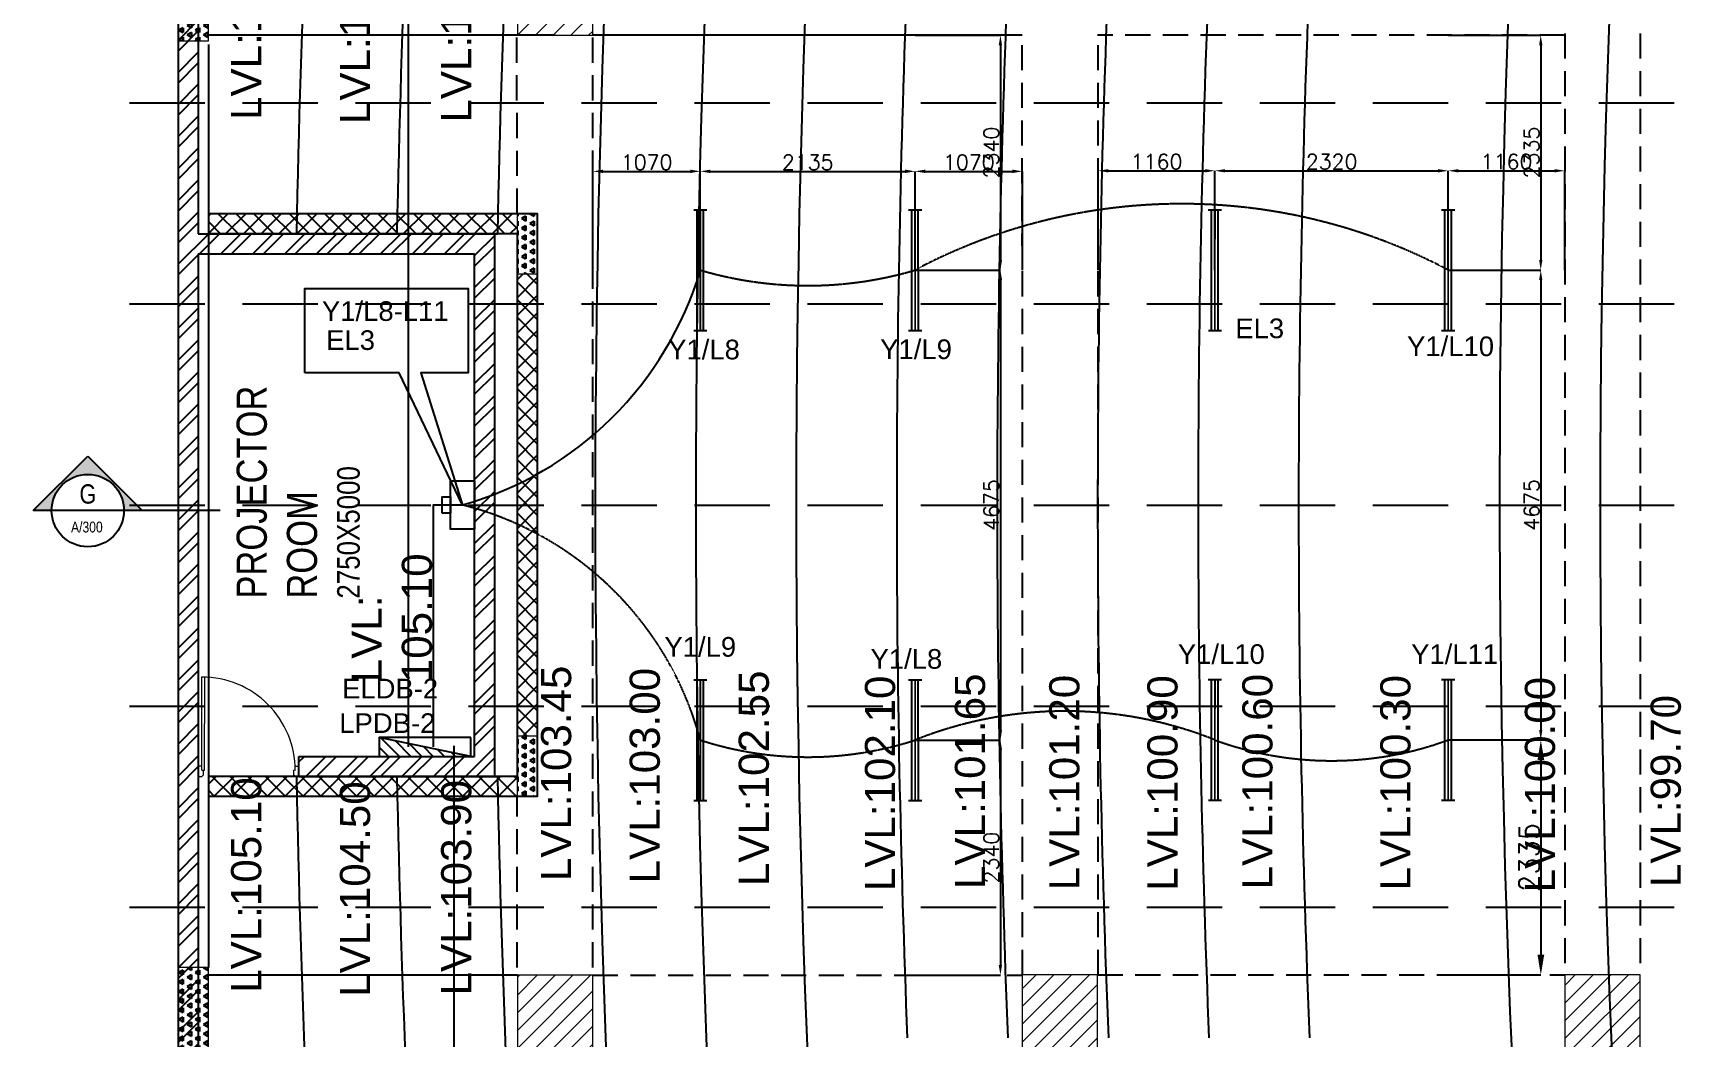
# Model space of a CAD drawing. Header units: millimetres. Extents: x 9926231 to 10238363, y -1347476 to -1088459.
# Drawn here: x 9963788 to 9980352, y -1223276 to -1213284 of the extents above; entities that cross this region are included whole.
import ezdxf
from ezdxf.enums import TextEntityAlignment as Align

# ---------------------------------------------------------------- set-up
doc = ezdxf.new("R2010")
doc.units = ezdxf.units.MM
doc.header["$MEASUREMENT"] = 0
doc.header["$PDMODE"] = 35
doc.linetypes.add('DASHED', pattern=[0.75, 0.5, -0.25])
doc.linetypes.add('HIDDEN', pattern=[0.375, 0.25, -0.125])
for name, color, linetype in [('A-BELW', 8, 'Continuous'), ('A-DIMN-100', 5, 'Continuous'), ('A-DOOR', 4, 'Continuous'), ('A-HATH-MSNY', 9, 'Continuous'), ('A-REFR-SECT', 2, 'Continuous'), ('A-REFR-TARG-100', 7, 'Continuous'), ('A-STCS-STEP', 4, 'Continuous'), ('A-TEXT-NOTE-100', 4, 'Continuous'), ('A-WALL-MSNY', 3, 'Continuous'), ('ELE-CONDUIT', 8, 'DASHED'), ('Light', 142, 'Continuous'), ('LIGHTING CONDUIT', 1, 'Continuous'), ('S TRUSS', 6, 'Continuous'), ('S-BAR', 1, 'Continuous'), ('S-BEAM', 6, 'Continuous'), ('S-BEAMDASH', 4, 'HIDDEN')]:
    doc.layers.add(name, color=color, linetype=linetype)
for name, color, linetype, lineweight in [('ELE', 7, 'Continuous', 25), ('S-SUNKEN HATCH', 253, 'Continuous', 30), ('STR COL', 200, 'Continuous', 15), ('STR HATCH', 25, 'Continuous', 15)]:
    doc.layers.add(name, color=color, linetype=linetype, lineweight=lineweight)
doc.styles.add('ARIAL', font='arial.ttf', dxfattribs={"width": 0.8})
doc.styles.add('RomanS', font='romans.shx')
doc.styles.get("Standard").update_dxf_attribs({"font": 'arial.ttf'})
doc.dimstyles.new('FF_DIM-150', dxfattribs={"dimtxt": 525, "dimasz": 500, "dimexe": 0, "dimexo": 0, "dimgap": 15, "dimtad": 1, "dimdec": 0, "dimrnd": 5, "dimzin": 1, "dimdsep": 46, "dimtxsty": 'RomanS', "dimblk1": 'OBLIQUE', "dimblk2": 'OBLIQUE', "dimcen": 0, "dimclrd": 9, "dimclre": 9, "dimclrt": 4, "dimadec": 0, "dimazin": 0, "dimtfac": 1, "dimtdec": 0, "dimtofl": 0, "dimtmove": 1, "dimatfit": 3, "dimfxl": 0, "dimtolj": 1, "dimtzin": 0, "dimlwd": -1, "dimlwe": 25, "dimarcsym": 0})
pattern_1 = [(330.0000028, (3194328.085, -671753), (81.1898793, 46.8750039), [46.875, -46.875]), (30.0000028, (3194328.085, -671753), (-4.5e-06, 93.7499999), [46.875, -46.875]), (270.0000028, (3194368.68, -671729.566), (81.1898838, -46.874996), [46.875, -46.875])]
pattern_2 = [(45, (2893708.09, -312392.41), (-88.3883476, 88.3883476), [])]

# ---------------------------------------------------------------- blocks, each defined once
blk = doc.blocks.new('A$C07F558E8')
at = {"layer": 'A-DOOR', "color": 8, "linetype": 'Continuous', "lineweight": 0}
for p, q in [((36, 61), (36, 990)), ((63, 61), (63, 989)), ((36, 102), (0, 102)), ((0, 102), (0, 0)), ((0, 0), (36, 0)), ((36, 61), (36, 102)), ((36, 61), (63, 61)), ((36, 0), (51, 15)), ((51, 15), (51, 61)), ((949, 15), (949, 61)), ((964, 61), (949, 61)), ((964, 0), (949, 15)), ((964, 102), (1000, 102)), ((964, 61), (964, 102)), ((1000, 0), (964, 0)), ((1000, 102), (1000, 0))]:
    blk.add_line(p, q, dxfattribs=at)
blk.add_arc((36, 61), 928, 359.9996, 90, dxfattribs=at)
blk = doc.blocks.new('A-SEC-REF-ARROW-1')
at = {"layer": 'A-REFR-SECT'}
h = blk.add_hatch(color=8, dxfattribs=at)
edge = h.paths.add_edge_path()
edge.add_line((0, 904), (0, 600))
edge.add_ellipse((0, 0), major_axis=(424, 424), ratio=1, start_angle=45, end_angle=135)
edge.add_ellipse((0, 0), major_axis=(424, 424), ratio=1, start_angle=135, end_angle=225)
edge.add_line((0, -600), (0, -904))
edge.add_line((0, -904), (-904, 0))
edge.add_line((-904, 0), (0, 904))
at = {"layer": 'A-REFR-SECT', "color": 8, "linetype": 'Continuous', "ltscale": 100}
for p, q in [((-904, 0), (0, 904)), ((0, 904), (0, 600)), ((0, -904), (-904, 0)), ((0, -600), (0, -904))]:
    blk.add_line(p, q, dxfattribs=at)
at = {"layer": 'A-REFR-SECT', "color": 8, "linetype": 'Continuous'}
blk.add_circle((0, 0), 600, dxfattribs=at)
blk = doc.blocks.new('A-SEC-REF-1')
at = {"layer": 'A-REFR-SECT', "ltscale": 800}
blk.add_line((-600, 0), (600, 0), dxfattribs=at)
at = {"layer": 'A-REFR-SECT', "color": 4, "linetype": 'Continuous', "style": 'ARIAL', "width": 0.8}
for tag, height, p in [('SECTION-LETTER', 320, (-1, 276)), ('DRAWING-REF', 180, (15, -270))]:
    blk.add_attdef(tag, text='', height=height, dxfattribs=at).set_placement(p, align=Align.MIDDLE)
blk = doc.blocks.new('*D221')
at = {"layer": 'A-DIMN-100', "color": 9, "lineweight": 25}
for p, q in [((9972564, -1215639), (9973413, -1215639)), ((9972564, -1220315), (9973413, -1220315))]:
    blk.add_line(p, q, dxfattribs=at)
at = {"layer": 'A-DIMN-100', "color": 9}
blk.add_line((9973413, -1215739), (9973413, -1220215), dxfattribs=at)
for points in [[(9973429, -1215739), (9973396, -1215739), (9973413, -1215639)], [(9973396, -1220215), (9973429, -1220215), (9973413, -1220315)]]:
    blk.add_solid(points, dxfattribs=at)
at = {"layer": 'Defpoints', "color": 0}
for p in [(9972564, -1215639), (9972564, -1220315), (9973413, -1220315)]:
    blk.add_point(p, dxfattribs=at)
at = {"layer": 'A-DIMN-100', "color": 7, "insert": (9973323, -1217977), "char_height": 150, "attachment_point": 5, "rotation": 90, "style": 'RomanS'}
blk.add_mtext('\\A1;4675', dxfattribs=at)
blk = doc.blocks.new('_Oblique')
at = {"color": 0, "linetype": 'ByBlock', "lineweight": -2}
blk.add_line((-0.5, -0.5), (0.5, 0.5), dxfattribs=at)
blk = doc.blocks.new('*D248')
at = {"layer": 'A-DIMN-100', "color": 9, "lineweight": 25}
for p, q in [((9977869, -1215639), (9978790, -1215639)), ((9977869, -1220314), (9978790, -1220314))]:
    blk.add_line(p, q, dxfattribs=at)
at = {"layer": 'A-DIMN-100', "color": 9}
blk.add_line((9978790, -1215739), (9978790, -1220214), dxfattribs=at)
for points in [[(9978807, -1215739), (9978774, -1215739), (9978790, -1215639)], [(9978774, -1220214), (9978807, -1220214), (9978790, -1220314)]]:
    blk.add_solid(points, dxfattribs=at)
at = {"layer": 'Defpoints', "color": 0}
for p in [(9977869, -1215639), (9977869, -1220314), (9978790, -1220314)]:
    blk.add_point(p, dxfattribs=at)
at = {"layer": 'A-DIMN-100', "color": 7, "insert": (9978700, -1217976), "char_height": 150, "attachment_point": 5, "rotation": 90, "style": 'RomanS'}
blk.add_mtext('\\A1;4675', dxfattribs=at)
blk = doc.blocks.new('FTL')
at = {"color": 30}
for p, q in [((-757, 75), (-757, -73)), ((-757, 38), (600, 36)), ((600, 74), (600, -75)), ((-757, -36), (600, -37))]:
    blk.add_line(p, q, dxfattribs=at)
at = {"color": 30, "ltscale": 450, "const_width": 20}
blk.add_lwpolyline([(-757, 1), (600, -1)], dxfattribs=at)
at = {"color": 30}
for tag, p in [('TYPE', (568, 0, 0)), ('WATTS', (568, -6, 0))]:
    blk.add_attdef(tag, p, '', height=2.5, dxfattribs=at)
blk = doc.blocks.new('*D222')
at = {"layer": 'A-DIMN-100', "color": 9, "lineweight": 25}
for p, q in [((9972564, -1220315), (9973413, -1220315)), ((9972564, -1222653), (9973413, -1222653))]:
    blk.add_line(p, q, dxfattribs=at)
at = {"layer": 'A-DIMN-100', "color": 9}
blk.add_line((9973413, -1220415), (9973413, -1222553), dxfattribs=at)
for points in [[(9973429, -1220415), (9973396, -1220415), (9973413, -1220315)], [(9973396, -1222553), (9973429, -1222553), (9973413, -1222653)]]:
    blk.add_solid(points, dxfattribs=at)
at = {"layer": 'Defpoints', "color": 0}
for p in [(9972564, -1220315), (9972564, -1222653), (9973413, -1222653)]:
    blk.add_point(p, dxfattribs=at)
at = {"layer": 'A-DIMN-100', "color": 7, "insert": (9973323, -1221484), "char_height": 150, "attachment_point": 5, "rotation": 90, "style": 'RomanS'}
blk.add_mtext('\\A1;2340', dxfattribs=at)
blk = doc.blocks.new('*D249')
at = {"layer": 'A-DIMN-100', "color": 9, "lineweight": 25}
for p, q in [((9977869, -1220314), (9978791, -1220314)), ((9977869, -1222651), (9978791, -1222651))]:
    blk.add_line(p, q, dxfattribs=at)
at = {"layer": 'A-DIMN-100', "color": 9}
blk.add_line((9978791, -1220514), (9978791, -1222451), dxfattribs=at)
for points in [[(9978825, -1220514), (9978758, -1220514), (9978791, -1220314)], [(9978758, -1222451), (9978825, -1222451), (9978791, -1222651)]]:
    blk.add_solid(points, dxfattribs=at)
at = {"layer": 'Defpoints', "color": 0}
for p in [(9977869, -1220314), (9977869, -1222651), (9978791, -1222651)]:
    blk.add_point(p, dxfattribs=at)
at = {"layer": 'A-DIMN-100', "color": 7, "insert": (9978676, -1221483), "char_height": 200, "attachment_point": 5, "rotation": 90, "style": 'RomanS'}
blk.add_mtext('\\A1;2335', dxfattribs=at)
blk = doc.blocks.new('*D218')
at = {"layer": 'A-DIMN-100', "color": 9, "lineweight": 25}
for p, q in [((9970426, -1215639), (9970426, -1214657)), ((9972564, -1215639), (9972564, -1214657))]:
    blk.add_line(p, q, dxfattribs=at)
at = {"layer": 'A-DIMN-100', "color": 9}
blk.add_line((9970526, -1214657), (9972464, -1214657), dxfattribs=at)
for points in [[(9970526, -1214640), (9970526, -1214674), (9970426, -1214657)], [(9972464, -1214674), (9972464, -1214640), (9972564, -1214657)]]:
    blk.add_solid(points, dxfattribs=at)
at = {"layer": 'Defpoints', "color": 0}
for p in [(9972564, -1214657), (9970426, -1215639), (9972564, -1215639)]:
    blk.add_point(p, dxfattribs=at)
at = {"layer": 'A-DIMN-100', "color": 7, "insert": (9971495, -1214567), "char_height": 150, "attachment_point": 5, "style": 'RomanS'}
blk.add_mtext('\\A1;2135', dxfattribs=at)
blk = doc.blocks.new('*D217')
at = {"layer": 'A-DIMN-100', "color": 9, "lineweight": 25}
for p, q in [((9969358, -1215639), (9969358, -1214657)), ((9970426, -1215639), (9970426, -1214657))]:
    blk.add_line(p, q, dxfattribs=at)
at = {"layer": 'A-DIMN-100', "color": 9}
blk.add_line((9969458, -1214657), (9970326, -1214657), dxfattribs=at)
for points in [[(9969458, -1214640), (9969458, -1214674), (9969358, -1214657)], [(9970326, -1214674), (9970326, -1214640), (9970426, -1214657)]]:
    blk.add_solid(points, dxfattribs=at)
at = {"layer": 'Defpoints', "color": 0}
for p in [(9970426, -1214657), (9969358, -1215639), (9970426, -1215639)]:
    blk.add_point(p, dxfattribs=at)
at = {"layer": 'A-DIMN-100', "color": 7, "insert": (9969892, -1214567), "char_height": 150, "attachment_point": 5, "style": 'RomanS'}
blk.add_mtext('\\A1;1070', dxfattribs=at)
blk = doc.blocks.new('*D219')
at = {"layer": 'A-DIMN-100', "color": 9, "lineweight": 25}
for p, q in [((9972564, -1215639), (9972564, -1214657)), ((9973632, -1215639), (9973632, -1214657))]:
    blk.add_line(p, q, dxfattribs=at)
at = {"layer": 'A-DIMN-100', "color": 9}
blk.add_line((9972664, -1214657), (9973532, -1214657), dxfattribs=at)
for points in [[(9972664, -1214640), (9972664, -1214674), (9972564, -1214657)], [(9973532, -1214674), (9973532, -1214640), (9973632, -1214657)]]:
    blk.add_solid(points, dxfattribs=at)
at = {"layer": 'Defpoints', "color": 0}
for p in [(9973632, -1214657), (9972564, -1215639), (9973632, -1215639)]:
    blk.add_point(p, dxfattribs=at)
at = {"layer": 'A-DIMN-100', "color": 7, "insert": (9973098, -1214567), "char_height": 150, "attachment_point": 5, "style": 'RomanS'}
blk.add_mtext('\\A1;1070', dxfattribs=at)
blk = doc.blocks.new('*D220')
at = {"layer": 'A-DIMN-100', "color": 9, "lineweight": 25}
for p, q in [((9972563, -1213302), (9973413, -1213302)), ((9972564, -1215639), (9973413, -1215639))]:
    blk.add_line(p, q, dxfattribs=at)
at = {"layer": 'A-DIMN-100', "color": 9}
blk.add_line((9973413, -1213402), (9973413, -1215539), dxfattribs=at)
for points in [[(9973429, -1213402), (9973396, -1213402), (9973413, -1213302)], [(9973396, -1215539), (9973429, -1215539), (9973413, -1215639)]]:
    blk.add_solid(points, dxfattribs=at)
at = {"layer": 'Defpoints', "color": 0}
for p in [(9972563, -1213302), (9972564, -1215639), (9973413, -1215639)]:
    blk.add_point(p, dxfattribs=at)
at = {"layer": 'A-DIMN-100', "color": 7, "insert": (9973323, -1214470), "char_height": 150, "attachment_point": 5, "rotation": 90, "style": 'RomanS'}
blk.add_mtext('\\A1;2340', dxfattribs=at)
blk = doc.blocks.new('*D244')
at = {"layer": 'A-DIMN-100', "color": 9, "lineweight": 25}
for p, q in [((9974387, -1215639), (9974387, -1214651)), ((9975548, -1215639), (9975548, -1214651))]:
    blk.add_line(p, q, dxfattribs=at)
at = {"layer": 'A-DIMN-100', "color": 9}
blk.add_line((9974487, -1214651), (9975448, -1214651), dxfattribs=at)
for points in [[(9974487, -1214635), (9974487, -1214668), (9974387, -1214651)], [(9975448, -1214668), (9975448, -1214635), (9975548, -1214651)]]:
    blk.add_solid(points, dxfattribs=at)
at = {"layer": 'Defpoints', "color": 0}
for p in [(9975548, -1214651), (9974387, -1215639), (9975548, -1215639)]:
    blk.add_point(p, dxfattribs=at)
at = {"layer": 'A-DIMN-100', "color": 7, "insert": (9974967, -1214561), "char_height": 150, "attachment_point": 5, "style": 'RomanS'}
blk.add_mtext('\\A1;1160', dxfattribs=at)
blk = doc.blocks.new('*D246')
at = {"layer": 'A-DIMN-100', "color": 9, "lineweight": 25}
for p, q in [((9977869, -1215639), (9977869, -1214651)), ((9979030, -1215639), (9979030, -1214651))]:
    blk.add_line(p, q, dxfattribs=at)
at = {"layer": 'A-DIMN-100', "color": 9}
blk.add_line((9977969, -1214651), (9978930, -1214651), dxfattribs=at)
for points in [[(9977969, -1214635), (9977969, -1214668), (9977869, -1214651)], [(9978930, -1214668), (9978930, -1214635), (9979030, -1214651)]]:
    blk.add_solid(points, dxfattribs=at)
at = {"layer": 'Defpoints', "color": 0}
for p in [(9979030, -1214651), (9977869, -1215639), (9979030, -1215639)]:
    blk.add_point(p, dxfattribs=at)
at = {"layer": 'A-DIMN-100', "color": 7, "insert": (9978450, -1214561), "char_height": 150, "attachment_point": 5, "style": 'RomanS'}
blk.add_mtext('\\A1;1160', dxfattribs=at)
blk = doc.blocks.new('*D245')
at = {"layer": 'A-DIMN-100', "color": 9, "lineweight": 25}
for p, q in [((9975548, -1215639), (9975548, -1214651)), ((9977869, -1215639), (9977869, -1214651))]:
    blk.add_line(p, q, dxfattribs=at)
at = {"layer": 'A-DIMN-100', "color": 9}
blk.add_line((9975648, -1214651), (9977769, -1214651), dxfattribs=at)
for points in [[(9975648, -1214635), (9975648, -1214668), (9975548, -1214651)], [(9977769, -1214668), (9977769, -1214635), (9977869, -1214651)]]:
    blk.add_solid(points, dxfattribs=at)
at = {"layer": 'Defpoints', "color": 0}
for p in [(9977869, -1214651), (9975548, -1215639), (9977869, -1215639)]:
    blk.add_point(p, dxfattribs=at)
at = {"layer": 'A-DIMN-100', "color": 7, "insert": (9976709, -1214561), "char_height": 150, "attachment_point": 5, "style": 'RomanS'}
blk.add_mtext('\\A1;2320', dxfattribs=at)
blk = doc.blocks.new('*D247')
at = {"layer": 'A-DIMN-100', "color": 9, "lineweight": 25}
for p, q in [((9977869, -1213302), (9978790, -1213302)), ((9977869, -1215639), (9978790, -1215639))]:
    blk.add_line(p, q, dxfattribs=at)
at = {"layer": 'A-DIMN-100', "color": 9}
blk.add_line((9978790, -1213402), (9978790, -1215539), dxfattribs=at)
for points in [[(9978807, -1213402), (9978774, -1213402), (9978790, -1213302)], [(9978774, -1215539), (9978807, -1215539), (9978790, -1215639)]]:
    blk.add_solid(points, dxfattribs=at)
at = {"layer": 'Defpoints', "color": 0}
for p in [(9977869, -1213302), (9977869, -1215639), (9978790, -1215639)]:
    blk.add_point(p, dxfattribs=at)
at = {"layer": 'A-DIMN-100', "color": 7, "insert": (9978700, -1214470), "char_height": 150, "attachment_point": 5, "rotation": 90, "style": 'RomanS'}
blk.add_mtext('\\A1;2335', dxfattribs=at)
blk = doc.blocks.new('Ground$0$L8')
at = {"layer": 'Light', "linetype": 'Continuous'}
h = blk.add_hatch(dxfattribs=at)
h.set_pattern_fill('ANSI31', color=5, scale=333.333333, style=0)
h.set_pattern_definition([(45, (-525175.3, 8636.77), (-29.46278255, 29.46278255), [])])
h.paths.add_polyline_path([(1575525.9, -25910.3), (1576008.9, -25811.5), (1576008.9, -25910.3)])
at = {"layer": 'Light', "color": 5, "linetype": 'Continuous'}
blk.add_line((1575525.9, -25910.3), (1576008.9, -25811.5), dxfattribs=at)
blk.add_lwpolyline([(1575525.9, -25811.5), (1576008.9, -25811.5), (1576008.9, -25910.3), (1575525.9, -25910.3)], close=True, dxfattribs=at)
blk = doc.blocks.new('SB')
at = {"color": 1, "linetype": 'ByBlock'}
for points in [[(150, -150), (150, 0), (-150, 0), (-150, -150)], [(-50, -200), (50, -200), (50, -150), (-50, -150)]]:
    blk.add_lwpolyline(points, close=True, dxfattribs=at)

msp = doc.modelspace()

# ---------------------------------------------------------------- hatches: boundary and pattern name
at = {"layer": 'A-HATH-MSNY'}
h = msp.add_hatch(dxfattribs=at)
h.set_pattern_fill('ANSI32', color=8, scale=600, style=0)
h.set_pattern_definition([(45, (151773.76, -68706.41), (-159.099026, 159.099026), []), (45, (151879.83, -68706.41), (-159.099026, 159.099026), [])])
h.paths.add_polyline_path([(9968605.1, -1233376.3), (9965430.1, -1233376.1), (9965430.1, -1215477.1), (9968180.3, -1215477.1), (9968180.3, -1220477.1), (9966430.1, -1220477.1), (9966433.2, -1220676.1), (9968380.3, -1220677.1), (9968380.3, -1215277.1), (9965430.1, -1215277.1), (9965430.1, -1202576.6), (9968603.5, -1202576.6), (9968603.5, -1202376.6), (9965230.1, -1202376.6), (9965230.1, -1233576.1), (9968605.1, -1233576.3)])
at = {"layer": 'S-BAR'}
h = msp.add_hatch(dxfattribs=at)
h.set_pattern_fill('ANSI37', color=256, scale=1000, style=0)
h.set_pattern_definition([(45, (3255410.56, -759927.88), (-88.3883476, 88.3883476), []), (135, (3255410.56, -759927.88), (-88.3883476, -88.3883476), [])])
h.paths.add_polyline_path([(9968602.8, -1220876.4), (9968602.8, -1220676.4), (9965530.1, -1220676.4), (9965530.1, -1220876.4)])
h.paths.add_polyline_path([(9968601.9, -1215276.4), (9968601.9, -1215076.4), (9965530.1, -1215076.4), (9965530.1, -1215276.4)])
h.paths.add_polyline_path([(9968801.9, -1215676.4), (9968602.8, -1215676.4), (9968602.8, -1220276.4), (9968802.8, -1220276.4), (9968802.8, -1215076.4), (9968801.9, -1215076.4)])
at = {"layer": 'S-SUNKEN HATCH'}
h = msp.add_hatch(dxfattribs=at)
h.set_pattern_fill('TRIANG', color=15, scale=250, angle=270, style=0)
h.set_pattern_definition(pattern_1)
h.paths.add_polyline_path([(9965530.1, -1212458.7), (9965230.1, -1212458.7), (9965230.1, -1213358.7), (9965530.1, -1213358.7)])
h = msp.add_hatch(dxfattribs=at)
h.set_pattern_fill('TRIANG', color=15, scale=250, angle=270, style=0)
h.set_pattern_definition(pattern_1)
h.paths.add_polyline_path([(9968801.9, -1215076.4), (9968601.9, -1215076.4), (9968601.9, -1215276.4), (9968602.8, -1215276.4), (9968602.8, -1215676.4), (9968801.9, -1215676.4)])
h = msp.add_hatch(dxfattribs=at)
h.set_pattern_fill('TRIANG', color=15, scale=250, angle=270, style=0)
h.set_pattern_definition(pattern_1)
h.paths.add_polyline_path([(9968802.8, -1220276.4), (9968602.8, -1220276.4), (9968602.8, -1220876.4), (9968802.8, -1220876.4)])
h = msp.add_hatch(dxfattribs=at)
h.set_pattern_fill('TRIANG', color=15, scale=250, angle=270, style=0)
h.set_pattern_definition(pattern_1)
h.paths.add_polyline_path([(9965530.1, -1222576.3), (9965230.1, -1222576.3), (9965230.1, -1223475.9), (9965530.1, -1223475.9)])
at = {"layer": 'STR HATCH'}
h = msp.add_hatch(dxfattribs=at)
h.set_pattern_fill('ANSI31', color=256, scale=1000, style=0)
h.set_pattern_definition(pattern_2)
h.paths.add_polyline_path([(9968605.3, -1213303.9), (9968605.3, -1212553.9), (9969355.3, -1212553.9), (9969355.3, -1213303.9)])
h = msp.add_hatch(dxfattribs=at)
h.set_pattern_fill('ANSI31', color=256, scale=1000, style=0)
h.set_pattern_definition(pattern_2)
h.paths.add_polyline_path([(9968605.3, -1223403.5), (9968605.3, -1222653.5), (9969355.3, -1222653.5), (9969355.3, -1223403.5)])
h = msp.add_hatch(dxfattribs=at)
h.set_pattern_fill('ANSI31', color=256, scale=1000, style=0)
h.set_pattern_definition([(45, (9958030.07, -1197376.55), (-88.38835, 88.38835), [])])
h.paths.add_polyline_path([(9973630.1, -1223401.3), (9973630.1, -1222651.3), (9974380.1, -1222651.3), (9974380.1, -1223401.3)])
h = msp.add_hatch(dxfattribs=at)
h.set_pattern_fill('ANSI31', color=256, scale=1000, style=0)
h.set_pattern_definition([(45, (9939354.9, -1197376.55), (-88.38835, 88.38835), [])])
h.paths.add_polyline_path([(9979780.2, -1223401.3), (9979030.2, -1223401.3), (9979030.2, -1222651.3), (9979780.2, -1222651.3)])

# ---------------------------------------------------------------- linework, layer by layer
at = {"layer": 'A-BELW', "color": 8}
for p, q in [((9968380.3, -1215277.1), (9968406.9, -1215277.1)), ((9968380.3, -1220677.1), (9968406.9, -1220677.1))]:
    msp.add_line(p, q, dxfattribs=at)
at = {"layer": 'A-REFR-SECT', "color": 8, "linetype": 'Continuous'}
msp.add_line((9965646, -1218031.7), (9964690.1, -1218031.7), dxfattribs=at)
at = {"layer": 'A-REFR-TARG-100', "color": 8, "linetype": 'DASHED', "ltscale": 1500}
for p, q in [((9964744.1, -1213976.4), (10024515.9, -1213976.4)), ((9964744.1, -1215976.4), (10024515.9, -1215976.4)), ((9964744.1, -1217976.4), (10024515.9, -1217976.4)), ((9964744.1, -1219976.4), (10024515.9, -1219976.4)), ((9964744.1, -1221976.4), (10024515.9, -1221976.4))]:
    msp.add_line(p, q, dxfattribs=at)
at = {"layer": 'A-STCS-STEP', "color": 8}
msp.add_line((9973630.1, -1213301.7), (9969355.3, -1213301.6), dxfattribs=at)
for centre, radius, start, end in [((10108995.5, -1217826.3), 129367.1, 183.922487, 183.922487), ((10108995.5, -1218108.6), 129367.1, 176.077513, 176.077513), ((10105426.6, -1217976.3), 139046.3, 173.641282, 178.88767), ((10105426.6, -1217976.3), 138046.3, 173.595027, 178.8793), ((10105426.6, -1217976.3), 136046.3, 173.500466, 186.499562), ((10105426.6, -1217976.3), 135046.3, 173.452128, 186.547902), ((10105426.6, -1217976.3), 134046.3, 173.403064, 186.596968), ((10105426.6, -1217976.3), 126046.3, 172.982322, 187.017701), ((10105426.6, -1217976.3), 137046.3, 173.653268, 178.871122), ((10107997.3, -1217826.3), 129617.1, 173.354624, 186.979262), ((10105426.6, -1217976.3), 133046.3, 177.709357, 182.28285), ((10105426.6, -1217976.3), 132046.3, 177.692001, 182.300147), ((10105426.6, -1217976.3), 131046.3, 177.674379, 182.317709), ((10105426.6, -1217976.3), 130046.3, 177.656963, 182.335541), ((10105426.6, -1217976.3), 129046.3, 177.638796, 182.353649), ((10105426.6, -1217976.3), 139046.3, 181.112948, 186.358741), ((10105426.6, -1217976.3), 138046.3, 181.1207, 186.404973), ((10105426.6, -1217976.3), 137046.3, 181.128878, 186.346732)]:
    msp.add_arc(centre, radius, start, end, dxfattribs=at)
at = {"layer": 'A-WALL-MSNY', "color": 8}
for p, q in [((9965230.1, -1202376.6), (9965230.1, -1233576.2)), ((9965430.1, -1202576.6), (9965430.1, -1215277.1)), ((9965430.1, -1215277.1), (9968380.3, -1215277.1)), ((9968380.3, -1220677.1), (9968380.3, -1215277.1)), ((9965430.1, -1215477.1), (9968180.3, -1215477.1)), ((9965430.1, -1215477.1), (9965430.1, -1233376.2)), ((9968180.3, -1220477.1), (9968180.3, -1215477.1)), ((9966430.1, -1220677.1), (9966430.1, -1220477.1)), ((9966430.1, -1220477.1), (9968180.3, -1220477.1)), ((9966430.1, -1220677.1), (9968380.3, -1220677.1))]:
    msp.add_line(p, q, dxfattribs=at)
at = {"layer": 'ELE-CONDUIT', "color": 30}
for centre, radius, start, end in [((9975215.9, -1220655.6), 5675, 62.12303, 118.23512), ((9971495, -1212011.8), 3781.7, 253.58681, 286.41319), ((9967254.3, -1221158.3), 3282.2, 14.88754, 75.7985), ((9974056.9, -1224051.9), 4024.2, 68.26076, 111.78375), ((9971495, -1217013.2), 3470.4, 252.06698, 287.93302), ((9976708.4, -1217151.4), 3368.9, 249.84142, 290.15858)]:
    msp.add_arc(centre, radius, start, end, dxfattribs=at)
at = {"layer": 'LIGHTING CONDUIT', "color": 30}
for points in [[(9970486.4, -1202697.3), (9970486.4, -1202948.7), (9967519.9, -1202948.7), (9967519.9, -1220383.7)], [(9968059.6, -1217976.4), (9967766.7, -1217976.4), (9967766.7, -1220383.6)], [(9967972.5, -1220372.8), (9967972.5, -1232805.2), (9970903.6, -1232805.2), (9971024.1, -1233255.4)]]:
    msp.add_lwpolyline(points, dxfattribs=at)
at = {"layer": 'LIGHTING CONDUIT', "color": 7}
msp.add_lwpolyline([(9966489.7, -1216661.1), (9966489.7, -1215822.8), (9968115, -1215822.8), (9968115, -1216661.1), (9967644.1, -1216661.1), (9968059.6, -1217976.4), (9967427.8, -1216661.1), (9966489.7, -1216661.1)], dxfattribs=at)
at = {"layer": 'LIGHTING CONDUIT', "color": 30}
msp.add_arc((9967120.3, -1214658.1), 3448.6, 285.80462, 343.46833, dxfattribs=at)
at = {"layer": 'S TRUSS'}
for p, q in [((9968980.8, -1213303.9), (9965530.1, -1213303)), ((9965530.1, -1213394.2), (9965530.1, -1222576.3)), ((9968605.3, -1222653.5), (9965530.1, -1222653.5))]:
    msp.add_line(p, q, dxfattribs=at)
at = {"layer": 'S-BEAM', "ltscale": 1000}
msp.add_line((9965230.1, -1213394.2), (9965230.1, -1222576.3), dxfattribs=at)
for points in [[(9965530.1, -1215076.4), (9968802.8, -1215076.4), (9968802.8, -1220876.4), (9965530.1, -1220876.4)], [(9965530.1, -1215276.4), (9968602.8, -1215276.4), (9968602.8, -1220676.4), (9965530.1, -1220676.4)]]:
    msp.add_lwpolyline(points, dxfattribs=at)
at = {"layer": 'S-BEAMDASH', "color": 3, "ltscale": 1000}
for p, q in [((9968601.9, -1215076.4), (9968601.6, -1213283.8)), ((9969357.8, -1222576), (9969357.8, -1213283.8)), ((9973632, -1222651.3), (9973630.6, -1213284.1)), ((9979030.2, -1213301.7), (9974380.1, -1213301.7)), ((9974386.8, -1222651.3), (9974386.8, -1213284.1)), ((9979030.7, -1213284.1), (9979030.2, -1222651.3)), ((9979780.7, -1213284.1), (9979780.7, -1222651.7)), ((9968603.1, -1222576), (9968602.8, -1220876.4)), ((9969355.3, -1222653.5), (9973632.1, -1222652.8)), ((9974380.1, -1222651.3), (9979030.2, -1222651.3))]:
    msp.add_line(p, q, dxfattribs=at)
at = {"layer": 'STR COL'}
for points in [[(9965230.1, -1213358.7), (9965530.1, -1213358.7), (9965530.1, -1212458.7), (9965230.1, -1212458.7)], [(9968605.3, -1213303.9), (9969355.3, -1213303.9), (9969355.3, -1212553.9), (9968605.3, -1212553.9)], [(9968601.9, -1215676.4), (9968801.9, -1215676.4), (9968801.9, -1215076.4), (9968601.9, -1215076.4)], [(9968602.8, -1220876.4), (9968802.8, -1220876.4), (9968802.8, -1220276.4), (9968602.8, -1220276.4)], [(9965230.1, -1223476.3), (9965530.1, -1223476.3), (9965530.1, -1222576.3), (9965230.1, -1222576.3)], [(9968605.3, -1223403.5), (9969355.3, -1223403.5), (9969355.3, -1222653.5), (9968605.3, -1222653.5)], [(9973630.1, -1223401.3), (9974380.1, -1223401.3), (9974380.1, -1222651.3), (9973630.1, -1222651.3)], [(9979030.2, -1223401.3), (9979780.2, -1223401.3), (9979780.2, -1222651.3), (9979030.2, -1222651.3)]]:
    msp.add_lwpolyline(points, close=True, dxfattribs=at)

# ---------------------------------------------------------------- block references
at = {"layer": 'A-DOOR', "color": 8, "rotation": 359.9731477639634}
msp.add_blockref('A$C07F558E8', (9965430.1, -1220676.6), dxfattribs=at)
at = {"layer": 'A-REFR-SECT', "color": 8, "xscale": 0.6, "yscale": 0.6, "zscale": 0.6, "rotation": 270}
msp.add_blockref('A-SEC-REF-ARROW-1', (9964330.1, -1218031.7), dxfattribs=at)
at = {"layer": 'A-REFR-SECT', "color": 8, "ltscale": 800}
ref = msp.add_blockref('A-SEC-REF-1', (9964330.1, -1218031.7), dxfattribs=dict(at, xscale=-0.6, yscale=0.6, zscale=0.6))
ref.add_attrib('SECTION-LETTER', 'G', dxfattribs={"color": 8, "linetype": 'Continuous', "height": 192, "style": 'ARIAL', "width": 0.8}).set_placement((9964330.8, -1217866.4), align=Align.MIDDLE)
ref.add_attrib('DRAWING-REF', 'A/300', dxfattribs={"color": 8, "linetype": 'Continuous', "height": 108, "style": 'ARIAL', "width": 0.8}).set_placement((9964320.9, -1218193.6), align=Align.MIDDLE)
at = {"layer": 'ELE', "xscale": 0.8848, "yscale": 0.8848, "zscale": 0.8848, "rotation": 90.08149483496652}
for p in [(9970426.5, -1215569.9), (9972563.6, -1215569.9), (9975547.7, -1215569.6), (9977869.4, -1215569.6), (9970426.5, -1220245.5), (9972563.6, -1220245.5), (9975547.7, -1220244.4), (9977869.4, -1220244.4)]:
    msp.add_blockref('FTL', p, dxfattribs=at)
at = {"layer": 'ELE', "linetype": 'ByBlock', "xscale": -1.610354548445663, "yscale": 1.610354548445663, "zscale": 1.610354548408317, "rotation": 269.9999999999999}
msp.add_blockref('SB', (9968180.4, -1217976.4), dxfattribs=at)
at = {"layer": 'Light', "color": 7, "linetype": 'Continuous', "xscale": -1.89, "yscale": 1.89, "zscale": 1.89}
msp.add_blockref('Ground$0$L8', (12945887.3, -1171506.6), dxfattribs=at)

# ---------------------------------------------------------------- texts
at = {"layer": 'A-TEXT-NOTE-100', "color": 8, "char_height": 300, "width": 8675.954, "attachment_point": 1, "rotation": 90}
for s, insert in [('LVL:105.10', (9965756.1, -1214145.5)), ('LVL:104.50', (9966839.4, -1214185.7)), ('LVL:103.90', (9967846.7, -1214171.5)), ('\\pxt0;{\\fArial Narrow|b0|i0|c0|p34;PROJECTOR\\PROOM\\P\\H0.75x;2750X5000}', (9965811.5, -1218908)), ('LVL:\\P105.10', (9966955.3, -1219739.6)), ('LVL:103.45', (9968840.7, -1221718.2)), ('LVL:103.00', (9969723.2, -1221740.2)), ('LVL:102.55', (9970808.3, -1221766.9)), ('LVL:102.10', (9972064.7, -1221817.6)), ('LVL:101.65', (9972959.7, -1221796.2)), ('LVL:101.20', (9973898.7, -1221809.4)), ('LVL:100.90', (9974875.2, -1221813.4)), ('LVL:100.60', (9975820.2, -1221800.3)), ('LVL:100.30', (9977193.4, -1221811.6)), ('LVL:100.00', (9978632.1, -1221829.7)), ('LVL:99.70', (9979884.1, -1221776.8)), ('LVL:105.10', (9965756.1, -1222828.8)), ('LVL:104.50', (9966839.4, -1222869)), ('LVL:103.90', (9967846.7, -1222854.8))]:
    msp.add_mtext(s, dxfattribs=dict(at, insert=insert))
at = {"layer": 'Light', "color": 0, "style": 'ARIAL'}
for s, p in [('Y1/L8-L11', (9966660.4, -1216145)), ('Y1/L8', (9970106.3, -1216527.4)), ('Y1/L9', (9972216.5, -1216524.5)), ('Y1/L10', (9977460, -1216495.4)), ('Y1/L9', (9970069, -1219485.5)), ('Y1/L8', (9972120.1, -1219605.3)), ('Y1/L10', (9975178.9, -1219557.6)), ('Y1/L11', (9977500.6, -1219557.6)), ('ELDB-2', (9966860.8, -1219900.3)), ('LPDB-2', (9966833.3, -1220244.3))]:
    msp.add_text(s, height=195.48, dxfattribs=at).set_placement(p)
at = {"layer": 'Light', "color": 3, "style": 'ARIAL'}
for p in [(9975750.4, -1216316.9), (9966702.5, -1216433.8)]:
    msp.add_text('EL3', height=195.48, dxfattribs=at).set_placement(p)

# ---------------------------------------------------------------- dimensions: what is measured, and where the dimension line sits
at = {"layer": 'A-DIMN-100'}
for base, p1, p2, override, picture, middle in [((9973412.8, -1215639.4), (9972563, -1213301.6), (9972563.5, -1215639.4), {"dimtxt": 150, "dimasz": 100, "dimblk1": 'Oblique', "dimblk2": 'Oblique', "dimclrt": 7}, '*D220', (9973322.8, -1214470.5)), ((9978790.5, -1215639.1), (9977869.4, -1213301.7), (9977869.4, -1215639.1), {"dimtxt": 150, "dimasz": 100, "dimblk1": 'Oblique', "dimblk2": 'Oblique', "dimclrt": 7}, '*D247', (9978700.5, -1214470.4)), ((9973412.8, -1220315), (9972563.5, -1215639.4), (9972563.5, -1220315), {"dimtxt": 150, "dimasz": 100, "dimblk1": 'Oblique', "dimblk2": 'Oblique', "dimclrt": 7}, '*D221', (9973322.8, -1217977.2)), ((9978790.5, -1220313.9), (9977869.4, -1215639.1), (9977869.4, -1220313.9), {"dimtxt": 150, "dimasz": 100, "dimblk1": 'Oblique', "dimblk2": 'Oblique', "dimclrt": 7}, '*D248', (9978700.5, -1217976.5)), ((9973412.8, -1222652.8), (9972563.5, -1220315), (9972563.5, -1222652.8), {"dimtxt": 150, "dimasz": 100, "dimblk1": 'Oblique', "dimblk2": 'Oblique', "dimclrt": 7}, '*D222', (9973322.8, -1221483.9)), ((9978791.5, -1222651.3), (9977869.4, -1220313.9), (9977869.4, -1222651.3), {"dimtxt": 200, "dimasz": 200, "dimclrt": 7}, '*D249', (9978676.5, -1221482.6))]:
    dim = msp.add_linear_dim(base=base, p1=p1, p2=p2, angle=90, dimstyle='FF_DIM-150', override=override, dxfattribs=at)
    dim.commit()
    dim.dimension.update_dxf_attribs({"geometry": picture, "text_midpoint": middle})
for base, p1, p2, picture, middle in [((9970426.4, -1214657), (9969357.8, -1215639.4), (9970426.4, -1215639.4), '*D217', (9969892.1, -1214567)), ((9972563.5, -1214657), (9970426.4, -1215639.4), (9972563.5, -1215639.4), '*D218', (9971495, -1214567)), ((9973632.1, -1214657), (9972563.5, -1215639.4), (9973632.1, -1215639.4), '*D219', (9973097.8, -1214567)), ((9975547.7, -1214651.2), (9974386.8, -1215639.1), (9975547.7, -1215639.1), '*D244', (9974967.2, -1214561.2)), ((9977869.4, -1214651.2), (9975547.7, -1215639.1), (9977869.4, -1215639.1), '*D245', (9976708.5, -1214561.2)), ((9979030.2, -1214651.2), (9977869.4, -1215639.1), (9979030.2, -1215639.1), '*D246', (9978449.8, -1214561.2))]:
    dim = msp.add_linear_dim(base=base, p1=p1, p2=p2, dimstyle='FF_DIM-150', override={"dimtxt": 150, "dimasz": 100, "dimblk1": 'Oblique', "dimblk2": 'Oblique', "dimclrt": 7}, dxfattribs=at)
    dim.commit()
    dim.dimension.update_dxf_attribs({"geometry": picture, "text_midpoint": middle})

doc.saveas('drawing.dxf')
